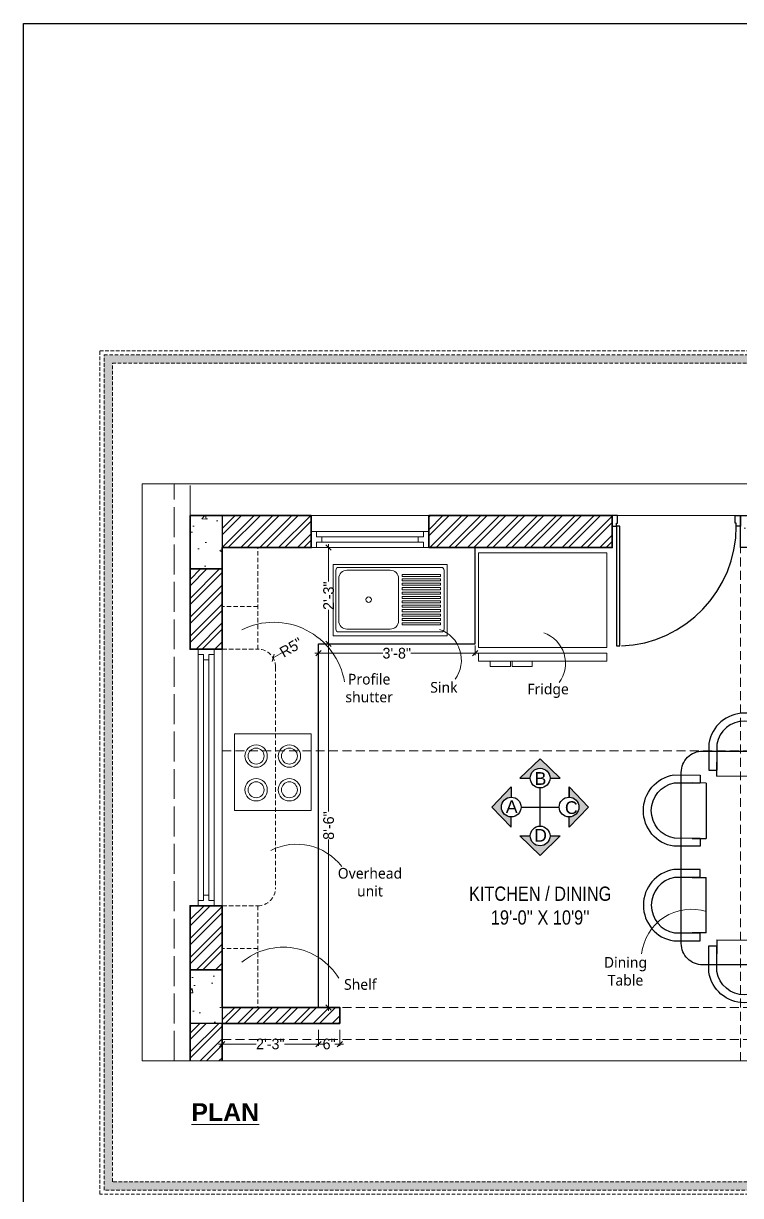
# Model space of a CAD drawing. Header units: millimetres. Extents: x 56222 to 3066687, y -650199 to -121287.
# Drawn here: x 140009.7 to 140211, y -184254.2 to -183925.3 of the extents above; entities that cross this region are included whole.
import ezdxf

# ---------------------------------------------------------------- set-up
doc = ezdxf.new("R2010")
doc.units = ezdxf.units.MM
doc.header["$MEASUREMENT"] = 0
doc.header["$PDMODE"] = 35
for name, pattern in [('ACAD_ISO02W100', [15, 12, -3]), ('DASHED', [0.75, 0.5, -0.25]), ('DASHED2', [0.375, 0.25, -0.125]), ('DASHEDX2', [1.5, 1, -0.5]), ('HIDDEN', [0.375, 0.25, -0.125])]:
    doc.linetypes.add(name, pattern=pattern)
doc.layers.get('Defpoints').update_dxf_attribs({"color": 220})
for name, color, linetype in [('AR DOOR', 40, 'Continuous'), ('AR ELE-5', 134, 'Continuous'), ('AR HATCH-7', 7, 'Continuous'), ('str coll', 6, 'Continuous')]:
    doc.layers.add(name, color=color, linetype=linetype)
for name, color, linetype, lineweight in [('CENTERLINE ( COLUMN ) ~ DIM', 7, 'Continuous', 9), ('COLUMN', 1, 'Continuous', 30), ('DIM.', 250, 'Continuous', 13), ('Dimension', 10, 'DASHEDX2', 20), ('el', 7, 'Continuous', 20), ('FIRST FLOOR ( DW_RAIL )', 7, 'Continuous', 9), ('FIRST FLOOR ( TEXT )', 7, 'Continuous', 9), ('FUR1', 22, 'Continuous', 0), ('FURNITURE', 32, 'Continuous', 9), ('furniture dimensions', 1, 'DASHED', 0), ('FURNITURE-1', 252, 'Continuous', 13), ('GROUND FLOOR', 7, 'Continuous', 9), ('Labelling', 1, 'Continuous', 25), ('Text', 7, 'Continuous', 15), ('wall', 7, 'Continuous', 30), ('XX~SLAB ( BEAM )~ ( DIM )', 7, 'Continuous', 9)]:
    doc.layers.add(name, color=color, linetype=linetype, lineweight=lineweight)
doc.layers.add('hatch', color=250, linetype='Continuous', lineweight=9, transparency=0.5)
doc.styles.add('Arial', font='arial.ttf')
doc.styles.add('century g', font='GOTHIC.TTF')
doc.styles.add('KATHA', font='swissc.ttf')
doc.styles.get("Standard").update_dxf_attribs({"font": 'arial.ttf', "height": 6})
doc.styles.add('style4', font='ARIALN.TTF')
doc.dimstyles.new('Archana', dxfattribs={"dimtxt": 2, "dimasz": 0.75, "dimexe": 0.5, "dimexo": 0.5, "dimgap": 0, "dimtad": 0, "dimzin": 0, "dimdsep": 46, "dimlunit": 4, "dimtxsty": 'century g', "dimblk": 'OBLIQUE', "dimcen": 0, "dimdle": 1, "dimclrd": 256, "dimclre": 256, "dimclrt": 256, "dimadec": 0, "dimazin": 0, "dimtfac": 1, "dimtofl": 0, "dimtmove": 1, "dimatfit": 3, "dimfxl": 1, "dimfxlon": 1, "dimtolj": 1, "dimtzin": 0, "dimlwd": -1, "dimlwe": -1, "dimarcsym": 0})

# ---------------------------------------------------------------- blocks, each defined once
blk = doc.blocks.new('*U131')
for points in [[(-40, 0), (0, 0), (0, 30), (10, 30), (10, 100), (-40, 100)], [(0, 0), (0, -1120), (30, -1120), (30, 0)], [(1160, 0), (1120, 0), (1120, 30), (1110, 30), (1110, 100), (1160, 100)]]:
    blk.add_lwpolyline(points, close=True)
at = {"layer": 'AR ELE-5', "linetype": 'ByBlock', "ltscale": 15}
blk.add_arc((-2, 1), 1122, 272.373, 359.9653, dxfattribs=at)
blk = doc.blocks.new('sf sfs')
at = {"layer": 'FURNITURE'}
blk.add_line((3348685.97, -514612.12), (3348664.42, -514612.12), dxfattribs=at)
blk.add_lwpolyline([(3348664.42, -514612.12), (3348664.42, -514590.57), (3348685.97, -514590.57), (3348685.97, -514612.12)], dxfattribs=at)
for centre, radius in [((3348670.49, -514596.83), 3.14), ((3348670.49, -514596.83), 2.24), ((3348679.82, -514596.83), 3.14), ((3348679.82, -514596.83), 2.24), ((3348670.49, -514606.3), 3.14), ((3348670.49, -514606.3), 2.24), ((3348679.82, -514606.3), 3.14), ((3348679.82, -514606.3), 2.24)]:
    blk.add_circle(centre, radius, dxfattribs=at)
blk = doc.blocks.new('SED S')
at = {"layer": 'FURNITURE', "lineweight": 18, "elevation": -0.07}
for points in [[(3340618.66, -514630.85), (3340618.66, -514633.06), (3340654.66, -514633.06), (3340654.66, -514630.85)], [(3340618.66, -514634.61), (3340618.66, -514661.17), (3340654.66, -514661.17), (3340654.66, -514634.61)]]:
    blk.add_lwpolyline(points, close=True, dxfattribs=at)
at = {"layer": 'FURNITURE', "lineweight": 18, "elevation": -0.07, "flags": 128}
for points in [[(3340639.61, -514630.85), (3340639.61, -514629.27), (3340645.24, -514629.27), (3340645.24, -514630.85)], [(3340645.71, -514630.85), (3340645.71, -514629.27), (3340651.34, -514629.27), (3340651.34, -514630.85)]]:
    blk.add_lwpolyline(points, dxfattribs=at)
blk = doc.blocks.new('SD DSD')
at = {"layer": 'FURNITURE', "lineweight": 25}
for p, q in [((3348486.7, -514623.32), (3348486.68, -514619.42)), ((3348502.23, -514619.34), (3348502.25, -514623.25)), ((3348483.69, -514625.26), (3348479.79, -514625.25)), ((3348483.69, -514625.26), (3348483.66, -514640.81)), ((3348486.7, -514623.32), (3348502.25, -514623.25)), ((3348505.76, -514625.26), (3348509.66, -514625.25)), ((3348505.76, -514625.26), (3348505.79, -514640.81)), ((3348479.75, -514640.8), (3348483.66, -514640.81)), ((3348509.7, -514640.8), (3348505.79, -514640.81)), ((3348479.75, -514651.77), (3348483.66, -514651.76)), ((3348483.69, -514667.31), (3348483.66, -514651.76)), ((3348483.69, -514667.31), (3348479.79, -514667.32)), ((3348486.7, -514669.25), (3348486.68, -514673.16)), ((3348486.7, -514669.25), (3348502.25, -514669.32)), ((3348502.23, -514673.23), (3348502.25, -514669.32))]:
    blk.add_line(p, q, dxfattribs=at)
at = {"layer": 'FURNITURE'}
for p, q in [((3348505.76, -514667.31), (3348505.79, -514651.76)), ((3348509.7, -514651.77), (3348505.79, -514651.76)), ((3348505.76, -514667.31), (3348509.66, -514667.32))]:
    blk.add_line(p, q, dxfattribs=at)
at = {"layer": 'FURNITURE', "lineweight": 25, "flags": 128}
for points in [[(3348502.23, -514621.56), (3348504.46, -514621.55), (3348504.42, -514614.17, 0.853613), (3348484.42, -514614.22), (3348484.46, -514621.65), (3348486.68, -514621.64)], [(3348502.22, -514619.34), (3348502.23, -514621.56), (3348502.2, -514614.36, 0.835758), (3348486.65, -514614.39), (3348486.67, -514619.42), (3348486.68, -514621.64)], [(3348481.97, -514640.8), (3348481.97, -514643.02), (3348474.58, -514643.01, -0.853613), (3348474.58, -514623.01), (3348482.01, -514623.02), (3348482.01, -514625.25)], [(3348479.75, -514640.79), (3348481.97, -514640.8), (3348474.77, -514640.78, -0.835758), (3348474.76, -514625.23), (3348479.79, -514625.24), (3348482.01, -514625.25)], [(3348507.48, -514640.8), (3348507.48, -514643.02), (3348514.87, -514643.01, 0.853613), (3348514.87, -514623.01), (3348507.44, -514623.02), (3348507.44, -514625.25)], [(3348509.7, -514640.79), (3348507.48, -514640.8), (3348514.68, -514640.78, 0.835758), (3348514.69, -514625.23), (3348509.66, -514625.24), (3348507.44, -514625.25)], [(3348481.97, -514651.77), (3348481.97, -514649.55), (3348474.58, -514649.57, 0.853613), (3348474.58, -514669.57), (3348482.01, -514669.55), (3348482.01, -514667.32)], [(3348507.48, -514651.77), (3348507.48, -514649.55), (3348514.87, -514649.57, -0.853613), (3348514.87, -514669.57), (3348507.44, -514669.55), (3348507.44, -514667.32)], [(3348479.75, -514651.78), (3348481.97, -514651.77), (3348474.77, -514651.79, 0.835758), (3348474.76, -514667.34), (3348479.79, -514667.33), (3348482.01, -514667.33)], [(3348509.7, -514651.78), (3348507.48, -514651.77), (3348514.68, -514651.79, -0.835758), (3348514.69, -514667.34), (3348509.66, -514667.33), (3348507.44, -514667.33)], [(3348502.23, -514671.01), (3348504.46, -514671.02), (3348504.42, -514678.4, -0.853613), (3348484.42, -514678.36), (3348484.46, -514670.92), (3348486.68, -514670.93)], [(3348502.22, -514673.23), (3348502.23, -514671.01), (3348502.2, -514678.21, -0.835758), (3348486.65, -514678.18), (3348486.67, -514673.16), (3348486.68, -514670.93)]]:
    blk.add_lwpolyline(points, format="xyb", dxfattribs=at)
at = {"layer": 'FURNITURE', "lineweight": 30}
blk.add_lwpolyline([(3348506.78, -514676.29), (3348482.68, -514676.29, -0.414214), (3348476.68, -514670.29), (3348476.68, -514622.29, -0.414214), (3348482.68, -514616.29), (3348506.78, -514616.29, -0.414214), (3348512.78, -514622.29), (3348512.78, -514670.29, -0.414214)], format="xyb", close=True, dxfattribs=at)
blk = doc.blocks.new('_Oblique')
at = {"layer": 'wall', "color": 0, "lineweight": -2}
blk.add_line((-0.5, -0.5), (0.5, 0.5), dxfattribs=at)
blk = doc.blocks.new('*D434')
at = {"layer": 'Defpoints', "color": 0, "linetype": 'Continuous', "lineweight": 30, "transparency": 16777216}
for p in [(140065.45, -184201.36), (140092.45, -184201.36), (140092.45, -184211.65)]:
    blk.add_point(p, dxfattribs=at)
at = {"layer": 'furniture dimensions', "color": 5, "linetype": 'ByBlock', "transparency": 16777216}
blk.add_line((140065.45, -184207.65), (140065.45, -184212.15), dxfattribs=at)
at = {"layer": 'furniture dimensions', "color": 5, "linetype": 'Continuous', "transparency": 16777216}
for p, q in [((140092.45, -184207.65), (140092.45, -184212.15)), ((140064.45, -184211.65), (140074.99, -184211.65)), ((140093.45, -184211.65), (140082.91, -184211.65))]:
    blk.add_line(p, q, dxfattribs=at)
at = {"layer": 'furniture dimensions', "color": 5, "linetype": 'Continuous', "transparency": 16777216, "xscale": 1.5, "yscale": 1.5, "zscale": 1.5, "rotation": 180}
blk.add_blockref('_Oblique', (140065.45, -184211.65), dxfattribs=at)
at = {"layer": 'furniture dimensions', "color": 5, "linetype": 'Continuous', "transparency": 16777216, "xscale": 1.5, "yscale": 1.5, "zscale": 1.5}
blk.add_blockref('_Oblique', (140092.45, -184211.65), dxfattribs=at)
at = {"layer": 'furniture dimensions', "linetype": 'Continuous', "lineweight": 0, "transparency": 16777216, "insert": (140078.95, -184211.65), "char_height": 3, "attachment_point": 5, "style": 'century g'}
blk.add_mtext('\\A1;2\'-3"', dxfattribs=at)
blk = doc.blocks.new('*D435')
at = {"layer": 'Defpoints', "color": 0, "linetype": 'Continuous', "lineweight": 30, "transparency": 16777216}
for p in [(140092.45, -184099.36), (140095.32, -184099.36), (140092.45, -184201.36)]:
    blk.add_point(p, dxfattribs=at)
at = {"layer": 'furniture dimensions', "color": 5, "linetype": 'Continuous', "transparency": 16777216}
for p, q in [((140092.95, -184099.36), (140095.82, -184099.36)), ((140095.32, -184098.36), (140095.32, -184146.42)), ((140095.32, -184202.36), (140095.32, -184154.31))]:
    blk.add_line(p, q, dxfattribs=at)
at = {"layer": 'furniture dimensions', "color": 5, "linetype": 'ByBlock', "transparency": 16777216}
blk.add_line((140092.95, -184201.36), (140095.82, -184201.36), dxfattribs=at)
at = {"layer": 'furniture dimensions', "color": 5, "linetype": 'Continuous', "transparency": 16777216, "xscale": 1.5, "yscale": 1.5, "zscale": 1.5}
for p, rotation in [((140095.32, -184099.36), 90), ((140095.32, -184201.36), 270)]:
    blk.add_blockref('_Oblique', p, dxfattribs=dict(at, rotation=rotation))
at = {"layer": 'furniture dimensions', "linetype": 'Continuous', "lineweight": 0, "transparency": 16777216, "insert": (140095.32, -184150.36), "char_height": 3, "attachment_point": 5, "rotation": 90, "style": 'century g'}
blk.add_mtext('\\A1;8\'-6"', dxfattribs=at)
blk = doc.blocks.new('*D436')
at = {"layer": 'Defpoints', "color": 0, "linetype": 'Continuous', "lineweight": 30, "transparency": 16777216}
for p in [(140092.45, -184201.36), (140098.45, -184201.36), (140098.45, -184211.65)]:
    blk.add_point(p, dxfattribs=at)
at = {"layer": 'furniture dimensions', "color": 5, "linetype": 'ByBlock', "transparency": 16777216}
blk.add_line((140092.45, -184207.65), (140092.45, -184212.15), dxfattribs=at)
at = {"layer": 'furniture dimensions', "color": 5, "linetype": 'Continuous', "transparency": 16777216}
for p, q in [((140098.45, -184207.65), (140098.45, -184212.15)), ((140091.45, -184211.65), (140093.84, -184211.65)), ((140099.45, -184211.65), (140097.06, -184211.65))]:
    blk.add_line(p, q, dxfattribs=at)
at = {"layer": 'furniture dimensions', "color": 5, "linetype": 'Continuous', "transparency": 16777216, "xscale": 1.5, "yscale": 1.5, "zscale": 1.5, "rotation": 180}
blk.add_blockref('_Oblique', (140092.45, -184211.65), dxfattribs=at)
at = {"layer": 'furniture dimensions', "color": 5, "linetype": 'Continuous', "transparency": 16777216, "xscale": 1.5, "yscale": 1.5, "zscale": 1.5}
blk.add_blockref('_Oblique', (140098.45, -184211.65), dxfattribs=at)
at = {"layer": 'furniture dimensions', "linetype": 'Continuous', "lineweight": 0, "transparency": 16777216, "insert": (140095.45, -184211.65), "char_height": 3, "attachment_point": 5, "style": 'century g'}
blk.add_mtext('\\A1;6"', dxfattribs=at)
blk = doc.blocks.new('*D437')
at = {"layer": 'Defpoints', "color": 0, "linetype": 'Continuous', "lineweight": 30, "transparency": 16777216}
for p in [(140092.45, -184099.36), (140136.43, -184099.36), (140136.43, -184102.01)]:
    blk.add_point(p, dxfattribs=at)
at = {"layer": 'furniture dimensions', "color": 5, "linetype": 'ByBlock', "transparency": 16777216}
blk.add_line((140092.45, -184099.86), (140092.45, -184102.51), dxfattribs=at)
at = {"layer": 'furniture dimensions', "color": 5, "linetype": 'Continuous', "transparency": 16777216}
for p, q in [((140136.43, -184099.86), (140136.43, -184102.51)), ((140091.45, -184102.01), (140110.5, -184102.01)), ((140137.43, -184102.01), (140118.39, -184102.01))]:
    blk.add_line(p, q, dxfattribs=at)
at = {"layer": 'furniture dimensions', "color": 5, "linetype": 'Continuous', "transparency": 16777216, "xscale": 1.5, "yscale": 1.5, "zscale": 1.5, "rotation": 180}
blk.add_blockref('_Oblique', (140092.45, -184102.01), dxfattribs=at)
at = {"layer": 'furniture dimensions', "color": 5, "linetype": 'Continuous', "transparency": 16777216, "xscale": 1.5, "yscale": 1.5, "zscale": 1.5}
blk.add_blockref('_Oblique', (140136.43, -184102.01), dxfattribs=at)
at = {"layer": 'furniture dimensions', "linetype": 'Continuous', "lineweight": 0, "transparency": 16777216, "insert": (140114.44, -184102.01), "char_height": 3, "attachment_point": 5, "style": 'century g'}
blk.add_mtext('\\A1;3\'-8"', dxfattribs=at)
blk = doc.blocks.new('*D448')
at = {"layer": 'Defpoints', "color": 0, "linetype": 'Continuous', "lineweight": 30, "transparency": 16777216}
for p in [(140079.76, -184103.33), (140075.45, -184105.86)]:
    blk.add_point(p, dxfattribs=at)
at = {"layer": 'furniture dimensions', "color": 5, "linetype": 'Continuous', "transparency": 16777216}
blk.add_line((140082.35, -184101.81), (140079.76, -184103.33), dxfattribs=at)
at = {"layer": 'furniture dimensions', "color": 5, "linetype": 'Continuous', "transparency": 16777216, "xscale": 1.5, "yscale": 1.5, "zscale": 1.5, "rotation": 210.4475639286709}
blk.add_blockref('_Oblique', (140079.76, -184103.33), dxfattribs=at)
at = {"layer": 'furniture dimensions', "linetype": 'Continuous', "lineweight": 0, "transparency": 16777216, "insert": (140084.79, -184100.38), "char_height": 3, "attachment_point": 5, "rotation": 30.4476, "style": 'century g'}
blk.add_mtext('\\A1;R5"', dxfattribs=at)
blk = doc.blocks.new('*D452')
at = {"layer": 'Defpoints', "color": 0, "linetype": 'Continuous', "lineweight": 30, "transparency": 16777216}
for p in [(140092.3, -184072.36), (140095.32, -184072.36), (140092.3, -184099.36)]:
    blk.add_point(p, dxfattribs=at)
at = {"layer": 'furniture dimensions', "color": 5, "linetype": 'Continuous', "transparency": 16777216}
for p, q in [((140095.32, -184071.36), (140095.32, -184081.91)), ((140092.8, -184072.36), (140095.82, -184072.36)), ((140095.32, -184100.36), (140095.32, -184089.82))]:
    blk.add_line(p, q, dxfattribs=at)
at = {"layer": 'furniture dimensions', "color": 5, "linetype": 'ByBlock', "transparency": 16777216}
blk.add_line((140092.8, -184099.36), (140095.82, -184099.36), dxfattribs=at)
at = {"layer": 'furniture dimensions', "color": 5, "linetype": 'Continuous', "transparency": 16777216, "xscale": 1.5, "yscale": 1.5, "zscale": 1.5}
for p, rotation in [((140095.32, -184072.36), 90), ((140095.32, -184099.36), 270)]:
    blk.add_blockref('_Oblique', p, dxfattribs=dict(at, rotation=rotation))
at = {"layer": 'furniture dimensions', "linetype": 'Continuous', "lineweight": 0, "transparency": 16777216, "insert": (140095.32, -184085.86), "char_height": 3, "attachment_point": 5, "rotation": 90, "style": 'century g'}
blk.add_mtext('\\A1;2\'-3"', dxfattribs=at)

msp = doc.modelspace()

# ---------------------------------------------------------------- hatches: boundary and pattern name
at = {"layer": 'AR HATCH-7', "lineweight": 18, "true_color": 0x939598, "transparency": 33554610}
h = msp.add_hatch(dxfattribs=at)
h.set_pattern_fill('ANSI32', color=252, scale=10)
h.paths.add_polyline_path([(140174.95, -184063.365), (140123.45, -184063.365), (140123.45, -184072.365), (140174.95, -184072.365)])
h.paths.add_polyline_path([(140090.45, -184063.365), (140065.45, -184063.365), (140065.45, -184072.365), (140090.45, -184072.365)])
h.paths.add_polyline_path([(140065.45, -184078.365), (140056.45, -184078.365), (140056.45, -184100.865), (140065.45, -184100.865), (140065.45, -184088.87)])
h.paths.add_polyline_path([(140065.45, -184172.865), (140056.45, -184172.865), (140056.45, -184190.865), (140065.45, -184190.865)])
h.paths.add_polyline_path([(140098.455, -184155.203), (140098.455, -184145.569), (140091.979, -184145.569), (140091.979, -184155.203)], flags=9)
h.paths.add_polyline_path([(140171.676, -184197.145), (140185.563, -184197.145), (140185.563, -184184.924), (140171.676, -184184.924)], flags=9)
h.paths.add_polyline_path([(140098.668, -184198.297), (140109.498, -184198.297), (140109.498, -184191.245), (140098.668, -184191.245)], flags=9)
h.paths.add_polyline_path([(140097.102, -184172.145), (140116.906, -184172.145), (140116.906, -184159.965), (140097.102, -184159.965)], flags=9)
h.paths.add_polyline_path([(140144.148, -184148.798), (140149.271, -184148.798), (140149.271, -184141.446), (140144.148, -184141.446)], flags=9)
h.paths.add_polyline_path([(140151.874, -184140.882), (140156.981, -184140.882), (140156.981, -184133.531), (140151.874, -184133.531)], flags=9)
h.paths.add_polyline_path([(140160.503, -184149.111), (140165.885, -184149.111), (140165.885, -184141.76), (140160.503, -184141.76)], flags=9)
h.paths.add_polyline_path([(140151.727, -184156.827), (140157.11, -184156.827), (140157.11, -184149.476), (140151.727, -184149.476)], flags=9)
h.paths.add_polyline_path([(140135.013, -184180.447), (140174.359, -184180.447), (140174.359, -184165.377), (140135.013, -184165.377)], flags=9)
h.paths.add_polyline_path([(140311.29, -184089.694), (140311.29, -184080.061), (140304.814, -184080.061), (140304.814, -184089.694)], flags=9)
h.paths.add_polyline_path([(140311.252, -184114.419), (140311.252, -184102.471), (140304.776, -184102.471), (140304.776, -184114.419)], flags=9)
h.paths.add_polyline_path([(140311.252, -184136.086), (140311.252, -184124.138), (140304.776, -184124.138), (140304.776, -184136.086)], flags=9)
h.paths.add_polyline_path([(140311.252, -184157.752), (140311.252, -184145.804), (140304.776, -184145.804), (140304.776, -184157.752)], flags=9)
h.paths.add_polyline_path([(140311.252, -184186.705), (140311.252, -184177.072), (140304.776, -184177.072), (140304.776, -184186.705)], flags=9)
h.paths.add_polyline_path([(140253.815, -184158.021), (140273.619, -184158.021), (140273.619, -184145.841), (140253.815, -184145.841)], flags=9)
h.paths.add_polyline_path([(140253.03, -184186.557), (140267.956, -184186.557), (140267.956, -184179.505), (140253.03, -184179.505)], flags=9)
h = msp.add_hatch(dxfattribs=at)
h.set_pattern_fill('ANSI32', color=252, scale=10)
h.paths.add_polyline_path([(140098.45, -184201.365), (140065.45, -184201.365), (140065.45, -184205.865), (140098.45, -184205.865)])
h.paths.add_polyline_path([(140065.45, -184205.865), (140056.45, -184205.865), (140056.45, -184216.393), (140065.45, -184216.393)])
at = {"layer": 'Dimension', "true_color": 0xd39e00}
h = msp.add_hatch(color=42, dxfattribs=at)
h.paths.add_polyline_path([(140032.283, -184252.61), (140365.198, -184252.61), (140365.198, -184018.28), (140032.283, -184018.28)])
h.paths.add_polyline_path([(140034.62, -184250.274), (140362.862, -184250.274), (140362.862, -184020.616), (140034.62, -184020.616)], flags=16)
at = {"layer": 'FURNITURE-1', "lineweight": 18, "true_color": 0xc7c8ca, "transparency": 33554610}
h = msp.add_hatch(dxfattribs=at)
h.set_pattern_fill('AR-CONC', color=9, scale=2)
h.set_pattern_definition([(50, (0, 0), (14.34520365, -1.2550427), [1.5, -16.5]), (355, (0, 0), (-2.7750267, 15.0438427), [1.2, -13.2]), (100.4514445, (1.195, -0.105), (11.5701769, 13.7887998), [1.2748038, -14.0228422]), (46.1842, (0, 4), (21.3448266, -3.3103856), [2.25, -24.75]), (96.635635, (1.779, 3.724), (18.693239, 19.482372), [1.9122068, -21.0342752]), (351.184164, (0, 4), (18.693239, 19.482372), [1.8, -19.8]), (21, (2, 3), (11.93814104, -8.0523778), [1.5, -16.5]), (326, (2, 3), (4.8663066, 14.5030009), [1.2, -13.2]), (71.451445, (2.995, 2.329), (16.8044475, 6.45062306), [1.2748038, -14.0228422]), (37.5, (0, 0), (0.24319711, 6.65787708), [0, -13.04, 0, -13.4, 0, -13.25]), (7.5, (0, 0), (5.26139075, 7.88823424), [0, -7.64, 0, -12.74, 0, -5.05]), (327.5, (-4.46, 0), (10.67644872, -0.45109743), [0, -5, 0, -15.6, 0, -20.7]), (317.5, (-6.46, 0), (11.6637234, 2.00209965), [0, -6.5, 0, -10.36, 0, -14.7])])
h.paths.add_polyline_path([(140219.95, -184063.365), (140210.95, -184063.365), (140210.95, -184066.365), (140210.95, -184072.365), (140219.95, -184072.365)])
h.paths.add_polyline_path([(140065.45, -184063.365), (140056.45, -184063.365), (140056.45, -184078.365), (140065.45, -184078.365)])
h.paths.add_polyline_path([(140065.45, -184190.865), (140056.45, -184190.865), (140056.45, -184205.865), (140065.45, -184205.865)])
at = {"layer": 'Text', "true_color": 0x939598}
h = msp.add_hatch(color=252, dxfattribs=at)
h.dxf.hatch_style = 1
h.paths.add_polyline_path([(140154.694, -184131.602), (140149.031, -184137.044), (140151.927, -184137.044, -1), (140157.46, -184137.044), (140160.356, -184137.044)])
h.paths.add_polyline_path([(140162.811, -184139.499), (140162.811, -184142.395, -0.4142136), (140165.578, -184145.162, -0.4142136), (140162.811, -184147.928), (140162.811, -184150.825), (140168.253, -184145.162)])
h.paths.add_polyline_path([(140160.356, -184153.279), (140157.46, -184153.279, -1), (140151.927, -184153.279), (140149.031, -184153.279), (140154.694, -184158.721)])
h.paths.add_polyline_path([(140143.809, -184145.162, -0.4142136), (140146.576, -184142.395), (140146.576, -184139.499), (140141.134, -184145.162), (140146.576, -184150.825), (140146.576, -184147.928, -0.4142136)])

# ---------------------------------------------------------------- linework, layer by layer
at = {"layer": 'CENTERLINE ( COLUMN ) ~ DIM'}
for p, q in [((140056.45, -184078.365), (140065.45, -184078.365)), ((140056.45, -184100.865), (140065.45, -184100.865)), ((140056.45, -184172.865), (140065.45, -184172.865))]:
    msp.add_line(p, q, dxfattribs=at)
at = {"layer": 'COLUMN'}
for points in [[(140056.45, -184063.365), (140065.45, -184063.365), (140065.45, -184078.365), (140056.45, -184078.365)], [(140210.95, -184063.365), (140219.95, -184063.365), (140219.95, -184072.365), (140210.95, -184072.365)], [(140056.45, -184190.865), (140065.45, -184190.865), (140065.45, -184205.865), (140056.45, -184205.865)]]:
    msp.add_lwpolyline(points, close=True, dxfattribs=at)
at = {"layer": 'Dimension', "color": 42, "true_color": 0xd39e00, "elevation": 0.119}
for points in [[(140031.115, -184017.111), (140366.366, -184017.111), (140366.366, -184253.778), (140031.115, -184253.778)], [(140032.283, -184018.28), (140365.198, -184018.28), (140365.198, -184252.61), (140032.283, -184252.61)], [(140034.62, -184020.616), (140362.862, -184020.616), (140362.862, -184250.274), (140034.62, -184250.274)]]:
    msp.add_lwpolyline(points, close=True, dxfattribs=at)
at = {"layer": 'el'}
for points in [[(140090.45, -184072.365), (140091.95, -184072.365), (140091.95, -184070.865), (140093.45, -184070.865), (140093.45, -184069.365), (140120.45, -184069.365), (140120.45, -184070.865), (140121.95, -184070.865), (140121.95, -184072.365), (140123.45, -184072.365), (140123.45, -184067.865), (140121.95, -184067.865), (140121.95, -184069.365), (140120.45, -184069.365), (140120.45, -184070.865), (140093.45, -184070.865), (140093.45, -184069.365), (140091.95, -184069.365), (140091.95, -184067.865), (140090.45, -184067.865), (140090.45, -184072.365), (140123.45, -184072.365), (140123.45, -184067.865), (140090.45, -184067.865)], [(140063.2, -184172.865), (140063.2, -184171.365), (140061.7, -184171.365), (140061.7, -184169.865), (140060.2, -184169.865), (140060.2, -184103.865), (140061.7, -184103.865), (140061.7, -184102.365), (140063.2, -184102.365), (140063.2, -184100.865), (140058.7, -184100.865), (140058.7, -184102.365), (140060.2, -184102.365), (140060.2, -184103.865), (140061.7, -184103.865), (140061.7, -184169.865), (140060.2, -184169.865), (140060.2, -184171.365), (140058.7, -184171.365), (140058.7, -184172.865), (140063.2, -184172.865), (140063.2, -184100.865), (140058.7, -184100.865), (140058.7, -184172.865)]]:
    msp.add_lwpolyline(points, close=True, dxfattribs=at)
at = {"layer": 'FIRST FLOOR ( DW_RAIL )', "lineweight": 0}
msp.add_lwpolyline([(140042.956, -184054.468), (140311.527, -184054.468), (140311.527, -184216.393), (140042.956, -184216.393)], close=True, dxfattribs=at)
at = {"layer": 'FUR1', "color": 252, "true_color": 0x939598}
for centre, radius, start, end in [((140079.92, -184113.486), 20.173, 9.81495, 116.42642), ((140123.468, -184103.924, -0.001), 9.117, 323.82202, 70.8402), ((140152.695, -184104.878, -0.001), 9.117, 323.82202, 70.8402), ((140086.315, -184171.633), 16.031, 37.73935, 116.8543), ((140082.628, -184202.742), 18.262, 31.50568, 129.7847)]:
    msp.add_arc(centre, radius, start, end, dxfattribs=at)
at = {"layer": 'FUR1', "color": 5}
msp.add_arc((140197.087, -184187.816), 13.977, 72.12403, 174.04204, dxfattribs=at)
at = {"layer": 'FURNITURE', "linetype": 'HIDDEN', "lineweight": 18, "ltscale": 5}
for p, q in [((140075.45, -184100.865), (140075.45, -184072.365)), ((140080.45, -184105.865), (140080.45, -184167.865)), ((140065.45, -184172.865), (140075.45, -184172.865)), ((140075.45, -184172.865), (140075.45, -184201.365))]:
    msp.add_line(p, q, dxfattribs=at)
at = {"layer": 'FURNITURE', "lineweight": 30, "ltscale": 0.4}
for p, q in [((140136.431, -184099.365), (140136.431, -184072.365)), ((140092.45, -184201.365), (140092.45, -184099.365)), ((140092.45, -184099.365), (140136.431, -184099.365))]:
    msp.add_line(p, q, dxfattribs=at)
at = {"layer": 'FURNITURE'}
for p, q in [((140098.11, -184077.923, -0.001), (140126.958, -184077.923, -0.001)), ((140097.336, -184095.239, -0.001), (140097.336, -184078.698, -0.001)), ((140098.144, -184092.915, -0.001), (140098.144, -184081.021, -0.001)), ((140100.468, -184078.698, -0.001), (140112.634, -184078.698, -0.001)), ((140114.958, -184081.021, -0.001), (140114.958, -184092.915, -0.001)), ((140127.733, -184078.698, -0.001), (140127.733, -184095.239, -0.001)), ((140126.958, -184096.013, -0.001), (140098.11, -184096.013, -0.001)), ((140112.634, -184095.239, -0.001), (140100.468, -184095.239, -0.001))]:
    msp.add_line(p, q, dxfattribs=at)
at = {"layer": 'FURNITURE', "linetype": 'HIDDEN', "lineweight": 0, "ltscale": 5}
msp.add_line((140065.45, -184100.865), (140075.45, -184100.865), dxfattribs=at)
at = {"layer": 'FURNITURE', "elevation": -0.001}
for points in [[(140096.551, -184097.148), (140128.551, -184097.148), (140128.551, -184077.148), (140096.551, -184077.148)], [(140115.981, -184079.878), (140126.71, -184079.878), (140126.71, -184080.465), (140115.981, -184080.465)], [(140115.981, -184081.113), (140126.71, -184081.113), (140126.71, -184081.7), (140115.981, -184081.7)], [(140115.981, -184082.349), (140126.71, -184082.349), (140126.71, -184082.936), (140115.981, -184082.936)], [(140115.981, -184083.585), (140126.71, -184083.585), (140126.71, -184084.172), (140115.981, -184084.172)], [(140115.981, -184084.821), (140126.71, -184084.821), (140126.71, -184085.408), (140115.981, -184085.408)], [(140115.981, -184086.057), (140126.71, -184086.057), (140126.71, -184086.644), (140115.981, -184086.644)], [(140115.981, -184087.292), (140126.71, -184087.292), (140126.71, -184087.879), (140115.981, -184087.879)], [(140115.981, -184088.528), (140126.71, -184088.528), (140126.71, -184089.115), (140115.981, -184089.115)], [(140115.981, -184089.764), (140126.71, -184089.764), (140126.71, -184090.351), (140115.981, -184090.351)], [(140115.981, -184091), (140126.71, -184091), (140126.71, -184091.587), (140115.981, -184091.587)], [(140115.981, -184092.236), (140126.71, -184092.236), (140126.71, -184092.823), (140115.981, -184092.823)], [(140115.981, -184093.472), (140126.71, -184093.472), (140126.71, -184094.059), (140115.981, -184094.059)]]:
    msp.add_lwpolyline(points, close=True, dxfattribs=at)
at = {"layer": 'FURNITURE', "linetype": 'HIDDEN', "lineweight": 18, "ltscale": 5}
for points in [[(140065.45, -184100.865), (140075.45, -184100.865), (140075.45, -184088.87), (140065.45, -184088.87)], [(140065.45, -184172.865), (140075.45, -184172.865), (140075.45, -184184.859), (140065.45, -184184.859)]]:
    msp.add_lwpolyline(points, close=True, dxfattribs=at)
at = {"layer": 'FURNITURE'}
msp.add_circle((140106.551, -184086.968, -0.001), 0.762, dxfattribs=at)
for centre, radius, start, end in [((140098.11, -184078.698, -0.001), 0.775, 90, 180), ((140126.958, -184078.698, -0.001), 0.775, 0, 90), ((140100.468, -184081.021, -0.001), 2.324, 90, 180), ((140112.634, -184081.021, -0.001), 2.324, 0, 90), ((140100.468, -184092.915, -0.001), 2.324, 180, 270), ((140112.634, -184092.915, -0.001), 2.324, 270, 0), ((140098.11, -184095.239, -0.001), 0.775, 180, 270), ((140126.958, -184095.239, -0.001), 0.775, 270, 0)]:
    msp.add_arc(centre, radius, start, end, dxfattribs=at)
at = {"layer": 'FURNITURE', "linetype": 'HIDDEN', "lineweight": 18, "ltscale": 5}
for centre, start, end in [((140075.45, -184105.865), 0, 90), ((140075.45, -184167.865), 270, 0)]:
    msp.add_arc(centre, 5, start, end, dxfattribs=at)
at = {"layer": 'GROUND FLOOR', "linetype": 'ACAD_ISO02W100', "ltscale": 0.7}
msp.add_line((140056.45, -184063.365), (140056.45, -184054.468), dxfattribs=at)
at = {"layer": 'GROUND FLOOR'}
for p, q in [((140311.527, -184063.365), (140056.45, -184063.365)), ((140174.95, -184063.365), (140174.95, -184072.365)), ((140210.95, -184063.365), (140210.95, -184072.365)), ((140065.45, -184072.365), (140065.45, -184192.365)), ((140174.95, -184072.365), (140065.45, -184072.365)), ((140293.45, -184072.365), (140210.95, -184072.365)), ((140065.45, -184100.865), (140056.45, -184100.865)), ((140065.45, -184172.865), (140056.45, -184172.865)), ((140098.45, -184201.365), (140098.45, -184205.865)), ((140065.45, -184205.865), (140065.45, -184216.393))]:
    msp.add_line(p, q, dxfattribs=at)
at = {"layer": 'GROUND FLOOR', "color": 1, "linetype": 'ACAD_ISO02W100', "ltscale": 0.7}
msp.add_lwpolyline([(140051.95, -184216.393), (140051.95, -184054.468)], dxfattribs=at)
at = {"layer": 'hatch', "lineweight": 35, "transparency": 33554687}
for points in [[(140090.45, -184063.365), (140056.45, -184063.365), (140056.45, -184078.365), (140065.45, -184078.365), (140065.45, -184072.365), (140090.45, -184072.365)], [(140123.45, -184063.365), (140174.95, -184063.365), (140174.95, -184072.365), (140123.45, -184072.365)], [(140065.45, -184100.865), (140056.45, -184100.865), (140056.45, -184078.365), (140065.45, -184078.365)], [(140065.45, -184190.865), (140056.45, -184190.865), (140056.45, -184172.865), (140065.45, -184172.865)]]:
    msp.add_lwpolyline(points, close=True, dxfattribs=at)
msp.add_lwpolyline([(140065.45, -184216.393), (140065.45, -184205.865), (140098.45, -184205.865), (140098.45, -184201.365), (140065.45, -184201.365), (140065.45, -184190.865), (140056.45, -184190.865), (140056.45, -184216.393)], dxfattribs=at)
at = {"layer": 'Labelling', "color": 251, "linetype": 'DASHED2', "lineweight": 0, "ltscale": 10, "true_color": 0x636466}
for p, q in [((140210.95, -184216.393), (140210.95, -184072.365)), ((140065.45, -184129.365), (140297.45, -184129.365)), ((140065.45, -184201.365), (140311.527, -184201.365)), ((140065.45, -184210.365), (140311.527, -184210.365))]:
    msp.add_line(p, q, dxfattribs=at)
at = {"layer": 'Text', "color": 18, "lineweight": 30, "true_color": 0x000000}
msp.add_line((140149.342, -184145.162), (140160.045, -184145.162), dxfattribs=at)
for points in [[(140157.46, -184137.044), (140160.356, -184137.044), (140154.694, -184131.602), (140149.031, -184137.044), (140151.927, -184137.044)], [(140141.134, -184145.162), (140146.58, -184139.502), (140146.578, -184142.395)], [(140154.694, -184150.513), (140154.694, -184139.811)], [(140162.809, -184142.395), (140162.807, -184139.502), (140168.253, -184145.162), (140162.807, -184150.822), (140162.809, -184147.928)], [(140168.253, -184145.162), (140162.807, -184139.502), (140162.809, -184142.395)], [(140141.134, -184145.162), (140146.58, -184150.822), (140146.578, -184147.928)], [(140168.253, -184145.162), (140162.807, -184150.822), (140162.809, -184147.928)], [(140157.46, -184153.279), (140160.356, -184153.279), (140154.694, -184158.721), (140149.031, -184153.279), (140151.927, -184153.279)]]:
    msp.add_lwpolyline(points, dxfattribs=at)
for centre in [(140154.694, -184137.044), (140146.576, -184145.162), (140162.811, -184145.162), (140154.694, -184153.279)]:
    msp.add_circle(centre, 2.767, dxfattribs=at)
at = {"layer": 'XX~SLAB ( BEAM )~ ( DIM )', "color": 3, "lineweight": 30}
msp.add_lwpolyline([(140009.652, -183925.293), (141614.254, -183925.293), (141614.254, -184419.194), (140009.652, -184419.194)], close=True, dxfattribs=at)

# ---------------------------------------------------------------- block references
at = {"lineweight": 35, "rotation": 180}
msp.add_blockref('SED S', (3480792.043, -698735.032, 0.07), dxfattribs=at)
at = {"lineweight": 35}
msp.add_blockref('sf sfs', (-3208595.518, 330465.979), dxfattribs=at)
at = {"layer": 'AR DOOR', "linetype": 'ByBlock', "lineweight": -2, "extrusion": (0, 0, -1), "xscale": -0.02999999999997555, "yscale": 0.02999999999997555, "zscale": -0.02999999999997555}
msp.add_blockref('*U131', (-140176.15, -184066.365), dxfattribs=at)
at = {"layer": 'str coll', "lineweight": 35}
msp.add_blockref('SD DSD', (-3208282.379, 330486.845), dxfattribs=at)

# ---------------------------------------------------------------- texts
at = {"layer": 'DIM.', "color": 1, "insert": (140056.785, -184228.261), "char_height": 5, "attachment_point": 1}
msp.add_mtext_dynamic_manual_height_columns('{\\fArial|b1|i0|c0|p34;\\LPLAN}', width=111.55884, gutter_width=1, heights=[0], dxfattribs=at)
at = {"layer": 'FIRST FLOOR ( TEXT )', "insert": (140154.699, -184172.838), "char_height": 4, "attachment_point": 5, "style": 'KATHA'}
msp.add_mtext("KITCHEN / DINING\\P19'-0'' X 10'9''", dxfattribs=at)
at = {"layer": 'FUR1', "color": 1, "char_height": 3, "width": 28.45427, "attachment_point": 5, "style": 'style4'}
for s, insert in [('{\\fMalgun Gothic|b0|i0|c0|p34;Profile \\Pshutter}', (140106.704, -184111.803)), ('{\\fMalgun Gothic|b0|i0|c0|p34;Sink}', (140127.684, -184111.591)), ('{\\fMalgun Gothic|b0|i0|c0|p34;Fridge}', (140156.911, -184112.544)), ('{\\fMalgun Gothic|b0|i0|c0|p34;Overhead\\Punit}', (140106.927, -184166.263)), ('{\\fMalgun Gothic|b0|i0|c0|p34;Dining \\PTable}', (140178.642, -184191.263)), ('{\\fMalgun Gothic|b0|i0|c0|p34;Shelf}', (140104.211, -184194.955))]:
    msp.add_mtext(s, dxfattribs=dict(at, insert=insert))
at = {"layer": 'Text', "attachment_point": 1, "style": 'Arial'}
for s, insert, char_height in [('B ', (140153.131, -184135.367), 3.5674), ('A', (140145.047, -184143.282, 60690.576), 3.567), ('C', (140161.643, -184143.535, -36831.306), 3.567), ('D', (140153.003, -184151.312, -36831.306), 3.567)]:
    msp.add_mtext_dynamic_manual_height_columns(s, width=7.85972, gutter_width=11.148, heights=[0], dxfattribs=dict(at, insert=insert, char_height=char_height))

# ---------------------------------------------------------------- dimensions: what is measured, and where the dimension line sits
at = {"layer": 'furniture dimensions', "color": 5, "linetype": 'Continuous', "lineweight": 0}
for base, p1, p2, picture, middle in [((140095.323, -184072.365), (140092.299, -184099.365), (140092.299, -184072.365), '*D452', (140095.323, -184085.865)), ((140095.323, -184099.365), (140092.45, -184201.365), (140092.45, -184099.365), '*D435', (140095.323, -184150.365))]:
    dim = msp.add_linear_dim(base=base, p1=p1, p2=p2, angle=90, dimstyle='Archana', override={"dimtxt": 3, "dimasz": 1.5, "dimdec": 0, "dimclrd": 5, "dimclre": 5, "dimfxl": 4}, dxfattribs=at)
    dim.commit()
    dim.dimension.update_dxf_attribs({"geometry": picture, "text_midpoint": middle})
dim = msp.add_radius_dim(center=(140075.45, -184105.865), mpoint=(140079.761, -184103.331), dimstyle='Archana', override={"dimtxt": 3, "dimasz": 1.5, "dimdec": 0, "dimclrd": 5, "dimclre": 5, "dimfxl": 4}, dxfattribs=at)
dim.commit()
dim.dimension.update_dxf_attribs({"geometry": '*D448', "text_midpoint": (140084.787, -184100.376)})
for base, p1, p2, picture, middle in [((140136.431, -184102.008), (140092.45, -184099.365), (140136.431, -184099.365), '*D437', (140114.441, -184102.008)), ((140092.45, -184211.648), (140065.45, -184201.365), (140092.45, -184201.365), '*D434', (140078.95, -184211.648)), ((140098.45, -184211.648), (140092.45, -184201.365), (140098.45, -184201.365), '*D436', (140095.45, -184211.648))]:
    dim = msp.add_linear_dim(base=base, p1=p1, p2=p2, dimstyle='Archana', override={"dimtxt": 3, "dimasz": 1.5, "dimdec": 0, "dimclrd": 5, "dimclre": 5, "dimfxl": 4}, dxfattribs=at)
    dim.commit()
    dim.dimension.update_dxf_attribs({"geometry": picture, "text_midpoint": middle})

doc.saveas('drawing.dxf')
